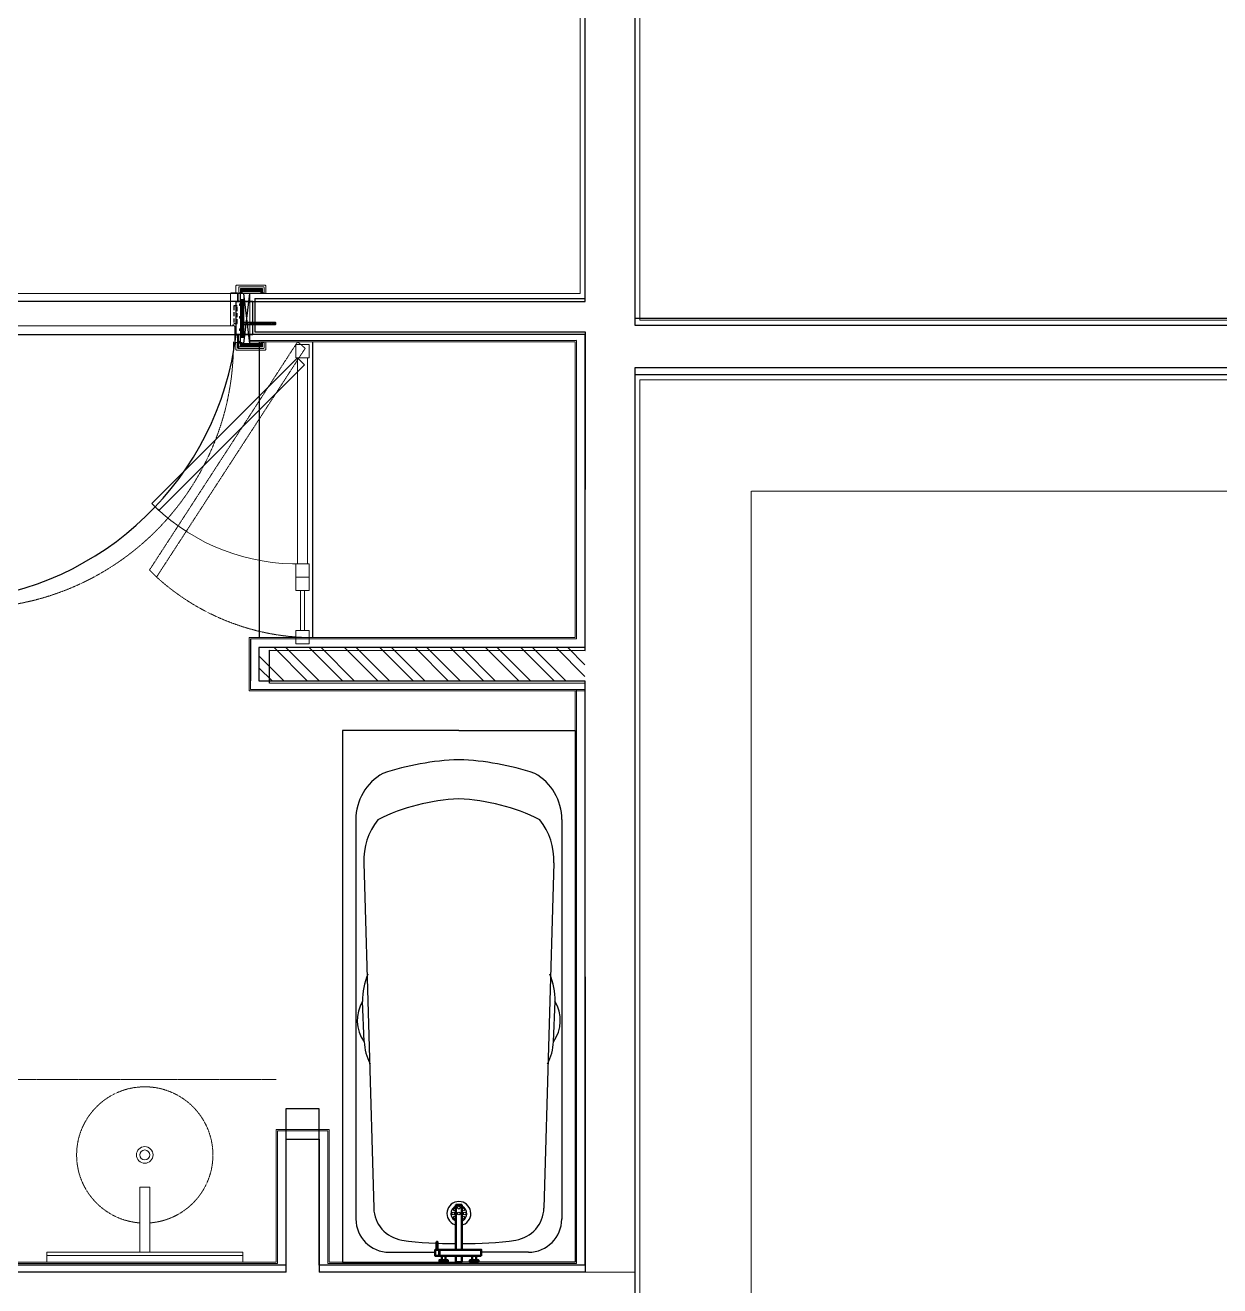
# Model space of a CAD drawing. Header units: millimetres. Extents: x 186805 to 449048, y 2167 to 51540.
# Drawn here: x 414593 to 418188, y 37270 to 41064 of the extents above; entities that cross this region are included whole.
import ezdxf

# ---------------------------------------------------------------- set-up
doc = ezdxf.new("R2010")
doc.units = ezdxf.units.MM
for name, pattern in [('BD$0$HIDDEN', [0.375, 0.25, -0.125]), ('BD$0$XR-3123-PHL-$0$HIDDEN2', [0.1875, 0.125, -0.0625]), ('HIDDEN', [0.375, 0.25, -0.125]), ('HIDDEN2', [0.1875, 0.125, -0.0625])]:
    doc.linetypes.add(name, pattern=pattern)
doc.layers.get('0').update_dxf_attribs({"linetype": 'CONTINUOUS'})
for name, color, linetype, lineweight in [('0-60x60-C', 3, 'CONTINUOUS', 13), ('0-AKL-P1 TILES', 8, 'CONTINUOUS', 13), ('0-akl-plasterline', 9, 'CONTINUOUS', 13), ('3117.NEW ID XR$0$BB$0$A-HATCH', 8, 'CONTINUOUS', 5), ('A-Door shower', 3, 'CONTINUOUS', 9), ('ARCHITRAVE', 2, 'CONTINUOUS', 13), ('BC$0$0-tiles', 9, 'CONTINUOUS', 5), ('BD$0$0-tiles', 9, 'CONTINUOUS', 5), ('BD$0$a-door', 8, 'CONTINUOUS', 9), ('BD$0$NAK_FIXTURES', 8, 'CONTINUOUS', 18), ('BD$0$XR-3123-PHL-$0$a-flor-wdov', 8, 'BD$0$XR-3123-PHL-$0$HIDDEN2', 5), ('Cabinet', 2, 'CONTINUOUS', 5), ('Countertop', 3, 'CONTINUOUS', 13), ('NAK_dim', 8, 'CONTINUOUS', 50)]:
    doc.layers.add(name, color=color, linetype=linetype, lineweight=lineweight)
for name, color, linetype in [('A-ABOVE DOOR', 1, 'HIDDEN2'), ('a-door', 4, 'CONTINUOUS'), ('a-wall', 140, 'CONTINUOUS'), ('HATCH', 8, 'CONTINUOUS'), ('ID-WALL AMENDED', 7, 'CONTINUOUS'), ('SANETARY', 1, 'CONTINUOUS'), ('STEEL', 8, 'CONTINUOUS')]:
    doc.layers.add(name, color=color, linetype=linetype)

# ---------------------------------------------------------------- blocks, each defined once
blk = doc.blocks.new('A$C7C4A1575')
at = {"layer": 'A-ABOVE DOOR', "color": 8}
for p, q in [((34675.1, 11400), (33745.1, 11400)), ((33745.1, 11300), (34675.1, 11300))]:
    blk.add_line(p, q, dxfattribs=at)
at = {"layer": 'a-door', "color": 8}
for p, q in [((33745.1, 11400), (33795.1, 11400)), ((33795.1, 11400), (33795.1, 11300)), ((33795.1, 11300), (33745.1, 11300))]:
    blk.add_line(p, q, dxfattribs=at)
blk.add_arc((34701.2, 11290.5), 912.7, 94.784, 173.1072, dxfattribs=at)
at = {"layer": 'A-Door shower', "color": 8}
for p, q in [((33589.1, 12170), (33589.1, 12290)), ((33601.1, 12170), (33601.1, 12290))]:
    blk.add_line(p, q, dxfattribs=at)
for points in [[(33575.1, 12330), (33615.1, 12330), (33615.1, 12290), (33575.1, 12290)], [(33575.1, 12130), (33615.1, 12130), (33615.1, 12170), (33575.1, 12170)], [(33575.1, 12130), (33615.1, 12130), (33615.1, 12090), (33575.1, 12090)], [(33580.1, 12090), (33610.1, 12090), (33610.1, 11470), (33580.1, 11470)], [(34027.3, 11929.6), (34048.5, 11908.4), (33610.1, 11470), (33588.9, 11491.2)], [(33575.1, 11470), (33615.1, 11470), (33615.1, 11430), (33575.1, 11430)]]:
    blk.add_lwpolyline(points, close=True, dxfattribs=at)
blk.add_arc((33610.1, 11470), 620.2, 46.3859, 91.3859, dxfattribs=at)
at = {"layer": 'a-wall', "color": 8}
for p, q in [((32595.1, 11500), (32595.1, 14500.8)), ((32745.1, 14200), (32745.1, 12450)), ((32745.1, 14200), (33545.1, 14200)), ((33545.1, 14200), (33545.1, 13730)), ((33645.1, 14200), (35245.1, 14200)), ((33645.1, 13730), (33645.1, 14200)), ((33545.1, 13730), (33645.1, 13730)), ((32745.1, 12450), (33695.1, 12449.1)), ((33695.1, 12449.1), (33695.1, 12349.1)), ((32745.1, 12350), (32745.1, 11400)), ((33695.1, 12349.1), (32745.1, 12350)), ((30575.4, 11500), (32595.1, 11500)), ((32745.1, 11400), (33745.1, 11400)), ((33745.1, 11400), (33745.1, 11300)), ((32595.1, 11350), (30513.3, 11350)), ((32595.1, 10248.7), (32595.1, 11350)), ((32745.1, 11300), (32745.1, 9905.5)), ((33745.1, 11300), (32745.1, 11300))]:
    blk.add_line(p, q, dxfattribs=at)
blk = doc.blocks.new('A$C32DD6ECA')
at = {"layer": '0-60x60-C', "color": 16, "xscale": 0.0418312498368323, "yscale": 0.0418312498368323, "zscale": 0.0418312498368323, "rotation": 180}
blk.add_blockref('A$C7C4A1575', (4397.08, 2202.64), dxfattribs=at)
blk = doc.blocks.new('BATH MIXER')
at = {"layer": 'NAK_dim'}
blk.add_hatch(color=1, dxfattribs=at).paths.add_polyline_path([(109.6, -18.2), (108, -18.2), (108, -35.6), (109.6, -35.6)])
at = {"layer": 'NAK_dim', "color": 1}
for p, q in [((108, -18.2), (108, -35.6)), ((109.6, -18.2), (109.6, -35.6))]:
    blk.add_line(p, q, dxfattribs=at)
for points in [[(-7.8, -18.2), (120.2, -18.2), (120.2, -35.6), (-7.8, -35.6)], [(0, -0.7), (23.5, -0.7), (23.5, -6.9), (0, -6.9)], [(6.4, -6.9), (17.1, -6.9), (17.1, -18.2), (6.4, -18.2)], [(108.6, -0.7), (85.1, -0.7), (85.1, -6.9), (108.6, -6.9)], [(102.2, -6.9), (91.5, -6.9), (91.5, -18.2), (102.2, -18.2)], [(113.6, -35.6), (116.5, -35.6), (116.5, -57.3), (113.6, -57.3)]]:
    blk.add_lwpolyline(points, close=True, dxfattribs=at)
for points in [[(46.1, -18.2), (46.1, -0.7), (62.5, -0.7), (62.5, -18.2)], [(62.5, -35.6), (62.5, -160.3), (46.1, -160.3), (46.1, -35.6)]]:
    blk.add_lwpolyline(points, dxfattribs=at)
blk = doc.blocks.new('A$C5C977968')
at = {"lineweight": 0}
h = blk.add_hatch(dxfattribs=at)
h.set_pattern_fill('LINE', color=256, scale=25, angle=90, style=0)
h.set_pattern_definition([(270, (3811.9484, -28108.416), (3.125, -6e-16), [])])
h.paths.add_polyline_path([(2378.2, 10704.2), (2378.2, 10700.2), (2427.3, 10700.2), (2427.3, 10704.2)])
h = blk.add_hatch(dxfattribs=at)
h.set_pattern_fill('LINE', color=256, scale=25, angle=90, style=0)
h.set_pattern_definition([(270, (3836.856, -28108.416), (3.125, -6e-16), [])])
h.paths.add_polyline_path([(2403.1, 10704.2), (2403.1, 10700.2), (2452.2, 10700.2), (2452.2, 10704.2)])
at = {"layer": 'STEEL'}
h = blk.add_hatch(dxfattribs=at)
h.set_pattern_fill('ANSI37', color=256, scale=20, angle=180, style=0)
h.set_pattern_definition([(225, (3035.8383, 10821.508), (1.767767, -1.767767), []), (315, (3035.8383, 10821.508), (1.767767, 1.767767), [])])
edge = h.paths.add_edge_path()
edge.add_arc((2357.3, 10683.8), 2.5, 180, 360)
edge.add_arc((2357.3, 10683.8), 2.5, 180, 360, ccw=False)
edge = h.paths.add_edge_path()
edge.add_arc((2357.3, 10720.6), 2.5, 0, 180)
edge.add_line((2354.8, 10683.8), (2354.8, 10720.6))
edge.add_line((2359.8, 10683.8), (2359.8, 10720.6))
at = {"lineweight": 0}
for p, q in [((2352.8, 10794.7), (2352.8, 10807.7)), ((2355.8, 10797.7), (2355.8, 10807.7)), ((2358.8, 10797.7), (2358.8, 10807.7)), ((2361.8, 10797.7), (2361.8, 10807.7)), ((2364.8, 10797.7), (2364.8, 10807.7)), ((2367.8, 10797.7), (2367.8, 10807.7)), ((2370.8, 10797.7), (2370.8, 10807.7)), ((2373.8, 10797.7), (2373.8, 10807.7)), ((2376.8, 10797.7), (2376.8, 10807.7)), ((2379.8, 10797.7), (2379.8, 10807.7)), ((2382.8, 10797.7), (2382.8, 10807.7)), ((2385.8, 10797.7), (2385.8, 10807.7)), ((2388.8, 10797.7), (2388.8, 10807.7)), ((2391.8, 10797.7), (2391.8, 10807.7)), ((2394.8, 10797.7), (2394.8, 10807.7)), ((2397.8, 10797.7), (2397.8, 10807.7)), ((2400.8, 10797.7), (2400.8, 10807.7)), ((2403.8, 10797.7), (2403.8, 10807.7)), ((2406.8, 10797.7), (2406.8, 10807.7)), ((2409.8, 10797.7), (2409.8, 10807.7)), ((2412.8, 10794.7), (2412.8, 10807.7)), ((2450.1, 10704.2), (2357.5, 10704.2)), ((2450.1, 10700.2), (2357.5, 10700.2)), ((2366.7, 10700.2), (2366.7, 10704.2)), ((2378.2, 10700.2), (2378.2, 10704.2)), ((2456.1, 10702.2), (2450.1, 10704.2)), ((2456.1, 10702.2), (2450.1, 10700.2)), ((2352.8, 10644.6), (2352.8, 10631.6)), ((2355.8, 10641.6), (2355.8, 10631.6)), ((2358.8, 10641.6), (2358.8, 10631.6)), ((2361.8, 10641.6), (2361.8, 10631.6)), ((2364.8, 10641.6), (2364.8, 10631.6)), ((2367.8, 10641.6), (2367.8, 10631.6)), ((2370.8, 10641.6), (2370.8, 10631.6)), ((2373.8, 10641.6), (2373.8, 10631.6)), ((2376.8, 10641.6), (2376.8, 10631.6)), ((2379.8, 10641.6), (2379.8, 10631.6)), ((2382.8, 10641.6), (2382.8, 10631.6)), ((2385.8, 10641.6), (2385.8, 10631.6)), ((2388.8, 10641.6), (2388.8, 10631.6)), ((2391.8, 10641.6), (2391.8, 10631.6)), ((2394.8, 10641.6), (2394.8, 10631.6)), ((2397.8, 10641.6), (2397.8, 10631.6)), ((2400.8, 10641.6), (2400.8, 10631.6)), ((2403.8, 10641.6), (2403.8, 10631.6)), ((2406.8, 10641.6), (2406.8, 10631.6)), ((2409.8, 10641.6), (2409.8, 10631.6)), ((2412.8, 10644.6), (2412.8, 10631.6))]:
    blk.add_line(p, q, dxfattribs=at)
for p, q in [((2355.2, 10706.7), (2355.2, 10697.7)), ((2356.5, 10706.7), (2355.2, 10706.7)), ((2356.5, 10697.7), (2355.2, 10697.7)), ((2358.8, 10708.7), (2357.5, 10708.7)), ((2357.5, 10708.7), (2357.5, 10695.7)), ((2357.5, 10698.7), (2357.5, 10705.7)), ((2359.8, 10696.7), (2359.8, 10707.7)), ((2454.3, 10706.2), (2359.8, 10706.2)), ((2454.3, 10698.2), (2359.8, 10698.2)), ((2454.3, 10706.2), (2456.3, 10704.2)), ((2456.3, 10700.2), (2454.3, 10698.2)), ((2456.3, 10700.2), (2456.3, 10704.2)), ((2358.8, 10695.7), (2357.5, 10695.7))]:
    blk.add_line(p, q)
for centre, start, end in [((2356.5, 10705.7), 0, 90), ((2356.5, 10698.7), 270, 0), ((2358.8, 10707.7), 0, 90), ((2358.8, 10696.7), 270, 0)]:
    blk.add_arc(centre, 1, start, end)
at = {"layer": '0-akl-plasterline'}
for p, q in [((3371.8, 10792.2), (3371.8, 12135.5)), ((3551.8, 11782.5), (3551.8, 10712.2)), ((2371.8, 10792.2), (3371.8, 10792.2)), ((2377.8, 10792.2), (2377.8, 10647.2)), ((3551.8, 10712.2), (5624.8, 10712.2)), ((3551.8, 10532.2), (3551.8, 7552.7)), ((5550.3, 10532.2), (3551.8, 10532.2))]:
    blk.add_line(p, q, dxfattribs=at)
at = {"layer": '3117.NEW ID XR$0$BB$0$A-HATCH'}
for p, q in [((2450.8, 9727.1), (2550.8, 9627.1)), ((2486.1, 9727.1), (2586.1, 9627.1)), ((2556.8, 9727.1), (2656.8, 9627.1)), ((2592.2, 9727.1), (2692.2, 9627.1)), ((2662.9, 9727.1), (2762.9, 9627.1)), ((2698.2, 9727.1), (2798.3, 9627.1)), ((2768.9, 9727.1), (2869, 9627.1)), ((2804.3, 9727.1), (2904.3, 9627.1)), ((2875, 9727.1), (2975, 9627.1)), ((2910.4, 9727.1), (3010.4, 9627.1)), ((2981.1, 9727.1), (3081.1, 9627.1)), ((3016.4, 9727.1), (3116.5, 9627.1)), ((3087.1, 9727.1), (3187.2, 9627.1)), ((3122.5, 9727.1), (3222.5, 9627.1)), ((3193.2, 9727.1), (3293.2, 9627.1)), ((3228.6, 9727.1), (3328.6, 9627.1)), ((3299.3, 9727.1), (3386.4, 9640)), ((3334.6, 9727.1), (3386.4, 9675.4)), ((2405.4, 9701.8), (2480.1, 9627.1)), ((2405.4, 9666.4), (2444.7, 9627.1)), ((3386.8, 7847.2), (3536.8, 7847.2))]:
    blk.add_line(p, q, dxfattribs=at)
at = {"layer": 'a-wall'}
for p, q in [((3386.8, 10777.2), (3386.8, 12137.1)), ((3536.8, 11797.5), (3536.8, 10697.2)), ((3536.8, 11797.5), (3536.8, 10697.2)), ((2392.8, 10777.2), (3386.8, 10777.2)), ((2392.8, 10777.2), (3386.8, 10777.2)), ((2392.8, 10777.2), (2392.8, 10677.2)), ((3536.8, 10697.2), (5616.6, 10697.2)), ((2392.8, 10677.2), (3386.7, 10677.2)), ((3386.7, 10677.2), (3386.4, 9727.1)), ((2407.4, 9757.2), (2407.4, 10647.2, 0)), ((2567.4, 9757.2), (2567.4, 10647.2)), ((3536.8, 10547.2), (3536.8, 7546.4)), ((5556.5, 10547.2), (3536.8, 10547.2)), ((5556.5, 10547.2), (3536.8, 10547.2)), ((3386.4, 9727.1), (2405.4, 9727)), ((2405.4, 9727), (2405.4, 9627.1)), ((2405.4, 9627.1), (3386.4, 9627.1)), ((3386.4, 9627.1), (3386.8, 7847.2)), ((2486.8, 7847.2), (2486.8, 8247.2)), ((2486.8, 8247.2), (2586.8, 8247.2)), ((2586.8, 8247.2), (2586.8, 7847.2)), ((2486.8, 7847.2), (886.8, 7847.2)), ((3386.8, 7847.2), (2586.8, 7847.2))]:
    blk.add_line(p, q, dxfattribs=at)
at = {"layer": 'ARCHITRAVE'}
for p, q in [((2344.8, 10794.7), (2344.8, 10812.7)), ((2344.8, 10812.7), (2418.8, 10812.7)), ((2377.8, 10792.2), (1456.8, 10792.2)), ((2319.8, 10696.7), (2319.8, 10792.7)), ((2321.8, 10794.7), (2340.8, 10794.7)), ((2340.8, 10794.7), (2340.8, 10770.7)), ((2354.8, 10794.7), (2344.8, 10794.7)), ((2344.8, 10770.7), (2344.8, 10794.7)), ((2344.8, 10794.7), (2349.8, 10794.7)), ((2415.8, 10807.7), (2349.8, 10807.7)), ((2349.8, 10807.7), (2349.8, 10794.7)), ((2349.8, 10794.7), (2349.8, 10807.7)), ((2349.8, 10794.7), (2349.8, 10761.7)), ((2359.8, 10774.2), (2349.8, 10774.2)), ((2349.8, 10660.1), (2349.8, 10774.2)), ((2410.8, 10797.7), (2354.8, 10797.7)), ((2354.8, 10797.7), (2354.8, 10794.7)), ((2410.8, 10794.7), (2410.8, 10797.7)), ((2420.8, 10794.7), (2410.8, 10794.7)), ((2415.8, 10794.7), (2415.8, 10807.7)), ((2420.8, 10810.7), (2420.8, 10794.7)), ((2340.8, 10770.7), (2344.8, 10770.7)), ((2349.8, 10761.7), (2347.3, 10761.7)), ((2347.3, 10761.7), (2347.3, 10756.7)), ((2347.3, 10756.7), (2349.8, 10756.7)), ((2349.8, 10756.7), (2349.8, 10723.7)), ((2326.9, 10696.7), (2326.9, 10697.7)), ((2326.9, 10697.7), (2329, 10697.7)), ((2329, 10695.7), (2329, 10697.7)), ((2349.8, 10723.7), (2347.3, 10723.7)), ((2347.3, 10723.7), (2347.3, 10718.7)), ((2347.3, 10718.7), (2349.8, 10718.7)), ((2349.8, 10718.7), (2349.8, 10685.7)), ((2324.3, 10694.7), (1510.2, 10694.7)), ((2326.9, 10694.7), (2321.8, 10694.7)), ((2326.9, 10694.7), (2326.9, 10696.7)), ((2329, 10694.7), (2329, 10695.7)), ((2330.8, 10694.7), (2329, 10694.7)), ((2332.8, 10646.5), (2332.8, 10692.7)), ((2344.8, 10666.6), (2340.8, 10666.6)), ((2340.8, 10666.6), (2340.8, 10628.6)), ((2344.8, 10626.6), (2344.8, 10666.6)), ((2349.8, 10685.7), (2347.3, 10685.7)), ((2347.3, 10685.7), (2347.3, 10680.7)), ((2347.3, 10680.7), (2349.8, 10680.7)), ((2349.8, 10680.7), (2349.8, 10660.1)), ((2349.8, 10664.6), (2349.8, 10660.1)), ((2359.8, 10659.8), (2349.8, 10660.1)), ((2349.8, 10660.1), (2349.8, 10644.6)), ((2340.8, 10644.5), (2334.8, 10644.5)), ((2340.8, 10655.6), (2340.8, 10631.6)), ((2344.8, 10633.7), (2340.8, 10633.7)), ((2342.8, 10626.6), (2344.8, 10626.6)), ((2344.8, 10631.6), (2344.8, 10655.6)), ((2354.8, 10644.6), (2344.8, 10644.6)), ((2344.8, 10644.6), (2344.8, 10626.6)), ((2349.8, 10631.6), (2344.8, 10631.6)), ((2344.8, 10626.6), (2418.8, 10626.6)), ((2349.8, 10647.7), (2347.3, 10647.7)), ((2347.3, 10647.7), (2347.3, 10642.7)), ((2347.3, 10642.7), (2349.8, 10642.7)), ((2349.8, 10631.6), (2349.8, 10644.6)), ((2349.8, 10644.6), (2349.8, 10631.6)), ((2415.8, 10631.6), (2349.8, 10631.6)), ((2354.8, 10641.6), (2354.8, 10644.6)), ((2410.8, 10641.6), (2354.8, 10641.6)), ((2410.8, 10644.6), (2410.8, 10641.6)), ((2420.8, 10644.6), (2410.8, 10644.6)), ((2415.8, 10644.6), (2415.8, 10631.6)), ((2420.8, 10628.6), (2420.8, 10644.6))]:
    blk.add_line(p, q, dxfattribs=at)
for centre, start, end in [((2418.8, 10810.7), 0, 90), ((2321.8, 10792.7), 90, 180), ((2321.8, 10696.7), 180, 270), ((2330.8, 10692.7), 0, 90), ((2334.8, 10646.5), 180, 270), ((2342.8, 10628.6), 180, 270), ((2418.8, 10628.6), 270, 0)]:
    blk.add_arc(centre, 2, start, end, dxfattribs=at)
at = {"layer": 'BC$0$0-tiles'}
for p, q in [((3360.4, 10651.2), (2377.8, 10651.2)), ((3356.4, 10647.2), (2435.5, 10647.2)), ((3356.4, 9757.2), (3356.4, 10647.2)), ((3360.4, 9753.2), (3360.4, 10651.2)), ((2375.5, 9597.2), (2375.5, 9757.2)), ((2375.5, 9757.2), (3356.4, 9757.2)), ((2379.5, 9753.2), (3360.4, 9753.2)), ((2379.5, 9601.2), (2379.5, 9727.1)), ((2656.4, 9597.2), (2375.5, 9597.2)), ((3360.8, 9601.2), (2379.5, 9601.2)), ((3356.8, 9597.2), (2656.4, 9597.2))]:
    blk.add_line(p, q, dxfattribs=at)
at = {"layer": 'BD$0$0-tiles'}
for p, q in [((3359.4, 10651.9), (2377.8, 10651.2)), ((3355.4, 10647.2), (2377.8, 10647.2)), ((3355.4, 10647.2), (2377.8, 10647.2)), ((3360.4, 10651.2), (2435.5, 10651.2)), ((3356.4, 10647.2), (2435.5, 10647.2)), ((3356.4, 9757.2), (3356.4, 10647.2)), ((3360.4, 9753.2), (3360.4, 10651.2)), ((2375.5, 9597.2), (2375.5, 9757.2)), ((2375.5, 9757.2), (3356.4, 9757.2)), ((2379.5, 9753.2), (2379.5, 9627.1)), ((2379.5, 9753.2), (3360.4, 9753.2)), ((2379.5, 9601.2), (2379.5, 9727.1)), ((2656.4, 9597.2), (2375.5, 9597.2)), ((3386.8, 9601.2), (2379.5, 9601.2)), ((3386.8, 9597.2), (2656.4, 9597.2)), ((3356.8, 7877.2), (3356.8, 9597.2)), ((3360.8, 7873.2), (3360.8, 9601.2)), ((2456.8, 8277.2), (2616.8, 8277.2)), ((2456.8, 7877.2), (2456.8, 8277.2)), ((2460.8, 8273.2), (2612.8, 8273.2)), ((2460.8, 7873.2), (2460.8, 8273.2)), ((2612.8, 8273.2), (2612.8, 7873.2)), ((2616.8, 8277.2), (2616.8, 7877.2)), ((912.8, 7873.2), (2460.8, 7873.2)), ((912.8, 7873.2), (2460.8, 7873.2)), ((916.8, 7877.2), (2456.8, 7877.2)), ((916.8, 7877.2), (2456.8, 7877.2)), ((2612.8, 7873.2), (3360.8, 7873.2)), ((2616.8, 7877.2), (3356.8, 7877.2))]:
    blk.add_line(p, q, dxfattribs=at)
at = {"layer": 'BD$0$a-door', "linetype": 'BD$0$HIDDEN'}
for p, q in [((2076.1, 9960.5), (2521.7, 10647.2)), ((2544.5, 10627.5), (2097.3, 9939.3)), ((2521.7, 10647.2), (2544.5, 10627.5)), ((2097.3, 9939.3), (2076.1, 9960.5))]:
    blk.add_line(p, q, dxfattribs=at)
for centre, radius, start, end in [((1533, 10640.7), 795.6, 271.2644, 0.4684), ((2568.3, 10456.2), 699.3, 227.6673, 267.3327)]:
    blk.add_arc(centre, radius, start, end, dxfattribs=at)
at = {"layer": 'BD$0$NAK_FIXTURES', "linetype": 'HIDDEN'}
blk.add_line((916.8, 8427.2), (2456.8, 8427.2), dxfattribs=at)
at = {"layer": 'BD$0$NAK_FIXTURES'}
for p, q in [((2076.8, 8103.6), (2046.8, 8103.6)), ((2046.8, 7907.2), (2046.8, 8103.6)), ((2076.8, 8103.6), (2046.8, 8103.6)), ((2046.8, 7907.2), (2046.8, 8103.6)), ((2076.8, 7907.2), (2076.8, 8103.6)), ((2076.8, 7907.2), (2076.8, 8103.6)), ((2356.8, 7907.2), (1766.8, 7907.2)), ((1766.8, 7907.2), (1766.8, 7877.2)), ((2356.8, 7907.2), (1766.8, 7907.2)), ((1766.8, 7907.2), (1766.8, 7877.2)), ((2356.8, 7907.2), (1766.8, 7907.2)), ((1766.8, 7907.2), (1766.8, 7877.2)), ((2356.8, 7907.2), (1766.8, 7907.2)), ((1766.8, 7907.2), (1766.8, 7877.2)), ((2356.8, 7907.2), (1766.8, 7907.2)), ((1766.8, 7907.2), (1766.8, 7877.2)), ((1766.8, 7897.2), (2356.8, 7897.2)), ((1766.8, 7897.2), (2356.8, 7897.2)), ((1766.8, 7897.2), (2356.8, 7897.2)), ((1766.8, 7897.2), (2356.8, 7897.2)), ((1766.8, 7897.2), (2356.8, 7897.2)), ((2356.8, 7877.2), (2356.8, 7907.2)), ((2356.8, 7877.2), (2356.8, 7907.2)), ((2356.8, 7877.2), (2356.8, 7907.2)), ((2356.8, 7877.2), (2356.8, 7907.2)), ((2356.8, 7877.2), (2356.8, 7907.2)), ((1766.8, 7877.2), (2356.8, 7877.2)), ((1766.8, 7877.2), (2356.8, 7877.2)), ((1766.8, 7877.2), (2356.8, 7877.2)), ((1766.8, 7877.2), (2356.8, 7877.2)), ((1766.8, 7877.2), (2356.8, 7877.2))]:
    blk.add_line(p, q, dxfattribs=at)
for radius in [25, 25, 15, 15]:
    blk.add_circle((2061.8, 8200.2), radius, dxfattribs=at)
at = {"layer": 'BD$0$NAK_FIXTURES', "linetype": 'HIDDEN'}
blk.add_arc((2061.8, 8200.2), 205, 274.1961, 265.8039, dxfattribs=at)
at = {"layer": 'BD$0$XR-3123-PHL-$0$a-flor-wdov'}
for p, q in [((3886.8, 10197.2), (3886.8, 7691.4)), ((5411.5, 10197.2), (3886.8, 10197.2))]:
    blk.add_line(p, q, dxfattribs=at)
at = {"layer": 'Cabinet'}
for p, q in [((2377.8, 10792.2), (2359.8, 10792.2)), ((2359.8, 10792.2), (2359.8, 10659.8)), ((2377.8, 10641.6), (2377.8, 10792.2)), ((2359.8, 10641.6), (2377.8, 10641.6))]:
    blk.add_line(p, q, dxfattribs=at)
at = {"layer": 'Countertop'}
for p, q in [((2335.8, 10794.7), (2335.8, 10815.2)), ((2337.8, 10817.2), (2423.8, 10817.2)), ((2425.8, 10815.2), (2425.8, 10792.2)), ((2335.8, 10644.6), (2335.8, 10624.1)), ((2337.8, 10622.1), (2423.8, 10622.1)), ((2425.8, 10624.1), (2425.8, 10647.1))]:
    blk.add_line(p, q, dxfattribs=at)
for centre, start, end in [((2337.8, 10815.2), 90, 180), ((2423.8, 10815.2), 0, 90), ((2337.8, 10624.1), 180, 270), ((2423.8, 10624.1), 270, 0)]:
    blk.add_arc(centre, 2, start, end, dxfattribs=at)
at = {"layer": 'HATCH'}
for p, q in [((2349.8, 10773.2), (2359.8, 10763.2)), ((2352.3, 10774.2), (2359.8, 10766.7)), ((2355.8, 10774.2), (2359.8, 10770.3)), ((2359.4, 10774.2), (2359.8, 10773.8)), ((2359.8, 10641.6), (2377.8, 10792.2)), ((2377.8, 10641.6), (2359.8, 10792.2)), ((2349.8, 10769.7), (2359.8, 10759.7)), ((2349.8, 10766.1), (2359.8, 10756.1)), ((2349.8, 10762.6), (2359.8, 10752.6)), ((2349.8, 10759.1), (2359.8, 10749.1)), ((2349.8, 10755.5), (2359.8, 10745.5)), ((2349.8, 10752), (2359.8, 10742)), ((2349.8, 10748.5), (2359.8, 10738.5)), ((2349.8, 10744.9), (2359.8, 10734.9)), ((2349.8, 10741.4), (2359.8, 10731.4)), ((2349.8, 10737.8), (2359.8, 10727.8)), ((2349.8, 10734.3), (2359.8, 10724.3)), ((2349.8, 10730.8), (2357.4, 10723.1)), ((2349.8, 10727.2), (2355.1, 10721.9)), ((2349.8, 10723.7), (2354.8, 10718.7)), ((2349.8, 10720.2), (2354.8, 10715.2)), ((2349.8, 10716.6), (2354.8, 10711.6)), ((2349.8, 10713.1), (2354.8, 10708.1)), ((2349.8, 10709.6), (2354.8, 10704.6)), ((2349.8, 10706), (2354.8, 10701)), ((2349.8, 10702.5), (2354.8, 10697.5)), ((2349.8, 10699), (2354.8, 10694)), ((2359.8, 10720.8), (2359.8, 10720.8)), ((2344.5, 10666.6), (2340.8, 10662.8)), ((2342.7, 10666.6), (2340.8, 10664.6)), ((2341, 10666.6), (2340.8, 10666.4)), ((2344.8, 10665.1), (2340.8, 10661.1)), ((2344.8, 10663.3), (2340.8, 10659.3)), ((2344.8, 10661.5), (2340.8, 10657.5)), ((2344.8, 10659.8), (2340.8, 10655.8)), ((2349.8, 10695.4), (2354.8, 10690.4)), ((2349.8, 10691.9), (2354.8, 10686.9)), ((2349.8, 10688.4), (2354.8, 10683.3)), ((2349.8, 10684.8), (2359.8, 10674.8)), ((2349.8, 10681.3), (2359.8, 10671.3)), ((2349.8, 10677.7), (2359.8, 10667.7)), ((2349.8, 10674.2), (2359.8, 10664.2)), ((2349.8, 10670.7), (2359.8, 10660.7)), ((2349.8, 10667.1), (2357, 10659.9)), ((2349.8, 10663.6), (2353.4, 10660)), ((2356.8, 10681.3), (2359.8, 10678.4)), ((2359.3, 10682.3), (2359.8, 10681.9)), ((2344.8, 10658), (2340.8, 10654)), ((2344.8, 10656.2), (2340.8, 10652.2)), ((2344.8, 10654.5), (2340.8, 10650.5)), ((2344.8, 10652.7), (2340.8, 10648.7)), ((2344.8, 10650.9), (2340.8, 10646.9)), ((2344.8, 10649.2), (2340.8, 10645.2)), ((2344.8, 10647.4), (2340.8, 10643.4)), ((2344.8, 10645.6), (2340.8, 10641.6)), ((2344.8, 10643.9), (2340.8, 10639.9)), ((2344.8, 10642.1), (2340.8, 10638.1)), ((2344.8, 10640.3), (2340.8, 10636.3)), ((2344.8, 10638.5), (2340.8, 10634.5)), ((2344.8, 10636.8), (2340.8, 10632.8)), ((2344.8, 10635), (2340.8, 10631)), ((2344.8, 10633.2), (2340.8, 10629.2)), ((2344.8, 10631.5), (2341, 10627.7)), ((2344.8, 10629.7), (2341.9, 10626.8)), ((2344.8, 10627.9), (2343.4, 10626.6))]:
    blk.add_line(p, q, dxfattribs=at)
at = {"layer": 'HATCH', "linetype": 'HIDDEN', "ltscale": 50}
for p, q in [((2339.8, 10755.2), (2329.8, 10755.2)), ((2329.8, 10755.2), (2329.8, 10702.2)), ((2339.8, 10702.2), (2339.8, 10755.2)), ((2329.8, 10702.2), (2339.8, 10702.2))]:
    blk.add_line(p, q, dxfattribs=at)
at = {"layer": 'HATCH'}
for centre in [(2414.4, 10793.5), (2415.4, 10793.5), (2416.4, 10793.5), (2417.4, 10793.5), (2418.4, 10793.5), (2419.4, 10793.5), (2420.4, 10793.5), (2421.4, 10793.5), (2422.4, 10793.5), (2423.4, 10793.5), (2424.4, 10793.5), (2414.4, 10645.8), (2415.4, 10645.8), (2416.4, 10645.8), (2417.4, 10645.8), (2418.4, 10645.8), (2419.4, 10645.8), (2420.4, 10645.8), (2421.4, 10645.8), (2422.4, 10645.8), (2423.4, 10645.8), (2424.4, 10645.8)]:
    blk.add_arc(centre, 3.85, 161.0614, 198.9386, dxfattribs=at)
at = {"layer": 'HATCH', "lineweight": 0}
blk.add_open_spline([(2349.8, 10649.6), (2348.8, 10649), (2348.2, 10648.4), (2347.7, 10647.7)], degree=3, dxfattribs=at)
at = {"layer": 'ID-WALL AMENDED'}
blk.add_line((2379.5, 9753.2), (2379.5, 9627.1), dxfattribs=at)
at = {"layer": 'SANETARY'}
for p, q in [((2696.8, 9209.3), (2697, 8007.4)), ((3316.8, 9209.3), (3316.5, 8007.4)), ((2720.8, 9079), (2750.6, 8040.4)), ((3292.8, 9079), (3262.9, 8040.4)), ((2721.8, 8541), (2717.4, 8662.5)), ((3291.7, 8541), (3296.2, 8662.5)), ((2797, 7907.5), (2935.9, 7907.5)), ((3216.5, 7907.5), (3077.7, 7907.5))]:
    blk.add_line(p, q, dxfattribs=at)
for points in [[(3006.8, 9477.2), (2656.8, 9477.2), (2656.8, 7877.2), (3006.8, 7877.2)], [(3006.8, 9477.2), (3356.8, 9477.2), (3356.8, 7877.2), (3006.8, 7877.2)]]:
    blk.add_lwpolyline(points, dxfattribs=at)
for centre in [(3007, 8041.6), (2989.6, 8024.1), (2994.7, 8036.5), (2994.7, 8011.8), (3007, 8024.1), (3019.4, 8036.5), (3019.4, 8011.8), (3024.5, 8024.1)]:
    blk.add_circle(centre, 4.28, dxfattribs=at)
for centre, radius, start, end in [((3031.7, 8592.7), 797, 91.7912, 108.5672), ((2981.9, 8592.7), 797, 71.4328, 88.2088), ((2856.2, 9209.3), 159.4, 119.4154, 180), ((3157.3, 9209.3), 159.4, 0, 60.5846), ((3031.7, 8666.4), 605.6, 92.3577, 116.3533), ((2981.9, 8666.4), 605.6, 63.6467, 87.6423), ((2920, 9086.3), 199.3, 142.0165, 182.0978), ((3093.6, 9086.3), 199.3, 357.9022, 37.9835), ((2899.7, 8669.2), 182.4, 155.7836, 182.0978), ((3113.9, 8669.2), 182.4, 357.9022, 24.2164), ((2811.6, 8605.1), 110.3, 148.6704, 215.5252), ((3201.9, 8605.1), 110.3, 324.4748, 31.3296), ((2871.5, 8546.5), 149.7, 182.0978, 208.8191), ((3142.1, 8546.5), 149.7, 331.1809, 357.9022), ((3007, 8024.1), 36, 291.1128, 248.8872), ((3007, 8024.1), 24, 298.8369, 241.1631), ((2797, 8007.5), 100, 180.0096, 270), ((2850.6, 8042.9), 100, 181.4389, 261.1804), ((3162.9, 8042.9), 100, 278.8196, 358.5611), ((3216.5, 8007.5), 100, 270, 359.9904), ((2970.1, 8813.4), 879.7, 261.1804, 271.8255), ((3043.4, 8813.4), 879.7, 268.1745, 278.8196)]:
    blk.add_arc(centre, radius, start, end, dxfattribs=at)
at = {"layer": 'STEEL'}
for p, q in [((2354.8, 10683.8), (2354.8, 10720.6)), ((2359.8, 10683.8), (2359.8, 10720.6))]:
    blk.add_line(p, q, dxfattribs=at)
for centre, start, end in [((2357.3, 10720.6), 0, 180), ((2357.3, 10683.8), 180, 0), ((2357.3, 10683.8), 180, 0)]:
    blk.add_arc(centre, 2.5, start, end, dxfattribs=at)
at = {"layer": 'SANETARY', "xscale": 1.080000000016298, "yscale": 1.080000000016298, "zscale": 1.080000000016298, "rotation": 180}
blk.add_blockref('BATH MIXER', (3065.6, 7876.5), dxfattribs=at)

msp = doc.modelspace()

# ---------------------------------------------------------------- block references
at = {"layer": '0-60x60-C', "color": 16, "xscale": 23.90557308239969, "yscale": 23.90557308239969, "zscale": 23.90557308239969}
msp.add_blockref('A$C32DD6ECA', (343908.2, -1123), dxfattribs=at)
at = {"layer": '0-AKL-P1 TILES', "color": 1}
msp.add_blockref('A$C5C977968', (412891.1, 29463.8), dxfattribs=at)

doc.saveas('drawing.dxf')
